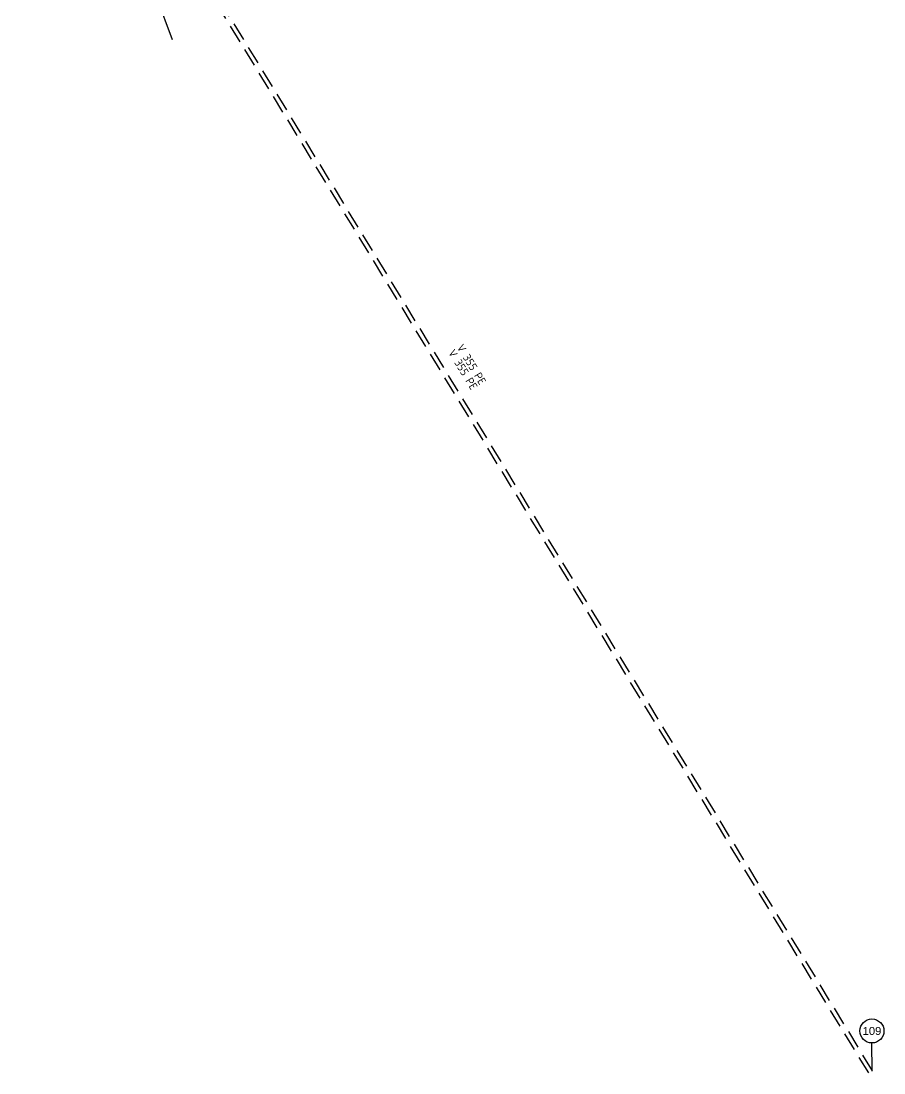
# Model space of a CAD drawing. Header units: metres. Extents: x 119275 to 120955, y 6139297 to 6148667.
# Drawn here: x 119417 to 119605.8, y 6147986.6 to 6148216.5 of the extents above; entities that cross this region are included whole.
import ezdxf
from ezdxf.enums import TextEntityAlignment as Align

# ---------------------------------------------------------------- set-up
doc = ezdxf.new("R2010")
doc.units = ezdxf.units.M
doc.linetypes.add('BH90-PMB-DV', pattern=[16, 12, -1.5, 1, -1.5])
doc.linetypes.add('BH90-PMB-V', pattern=[6, 4, -2])
for name, color, linetype in [('M-41-Dagvledn', 6, 'BH90-PMB-DV'), ('M-41-Vattenledn', 6, 'BH90-PMB-V'), ('M-43-Dimension', 1, 'CONTINUOUS'), ('M-43-Nodmarkering', 3, 'CONTINUOUS')]:
    doc.layers.add(name, color=color, linetype=linetype)
doc.styles.add('Arial', font='ARIAL.TTF')
doc.styles.add('ISO3098', font='iso3098.shx')

msp = doc.modelspace()

# ---------------------------------------------------------------- linework, layer by layer
at = {"layer": 'M-41-Dagvledn', "extrusion": (1.41091e-08, -2.66725e-08, 1)}
msp.add_line((119445.86, 6148223.74, 0), (119450.13, 6148212.43, 0), dxfattribs=at)
at = {"layer": 'M-41-Vattenledn', "color": 3, "extrusion": (1.41091e-08, -2.66725e-08, 1), "elevation": -0.16}
for points in [[(119602.43, 6147986.61), (119417.02, 6148290.52)], [(119603.25, 6147987.11), (119417.84, 6148291.01)]]:
    msp.add_lwpolyline(points, dxfattribs=at)
at = {"layer": 'M-43-Nodmarkering', "extrusion": (1.41091e-08, -2.66725e-08, 1)}
msp.add_line((119603.14, 6147987.04, 0), (119603.13, 6147993.17, 0), dxfattribs=at)
msp.add_circle((119603.13, 6147995.79, -0.16), 2.62, dxfattribs=at)

# ---------------------------------------------------------------- texts
at = {"layer": 'M-43-Dimension', "extrusion": (1.41091e-08, -2.66725e-08, 1), "style": 'ISO3098'}
for p in [(119510.36, 6148144.08, -0.16), (119512.23, 6148145.21, -0.16)]:
    msp.add_text('V 355 PE', height=1.75, rotation=301.3868, dxfattribs=at).set_placement(p)
at = {"layer": 'M-43-Nodmarkering', "extrusion": (1.41091e-08, -2.66725e-08, 1), "style": 'Arial'}
msp.add_text('109', height=1.75, rotation=0.045, dxfattribs=at).set_placement((119603.13, 6147995.79, -0.16), align=Align.MIDDLE_CENTER)

doc.saveas('drawing.dxf')
